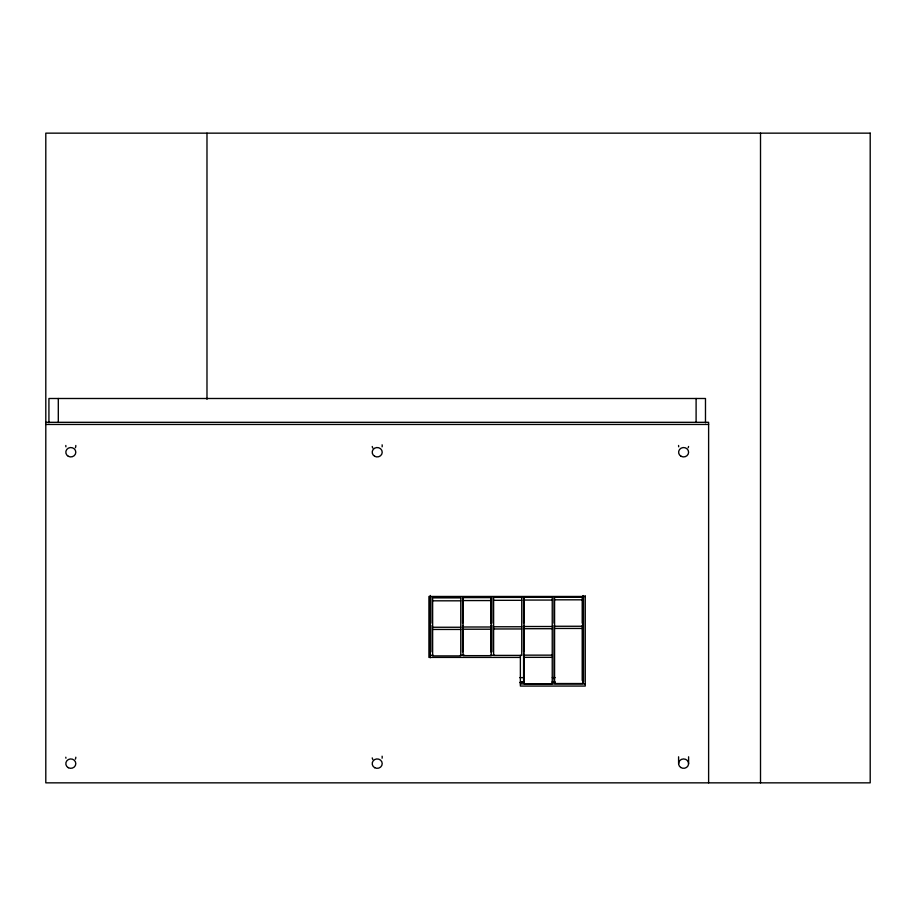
<?xml version="1.0" encoding="UTF-8"?>
<svg xmlns="http://www.w3.org/2000/svg" width="916" height="916" viewBox="0 0 916 916"><rect width="100%" height="100%" fill="white"/><g stroke="black" fill="none" stroke-linecap="round" stroke-linejoin="round"><path stroke-width="1.37" d="M462.569 623.178L462.58 596.74L490.713 596.74L490.713 623.178M490.713 651.826L490.713 625.388M582.21 680.473L582.21 625.388M582.21 623.178L582.21 596.74L554.065 596.74L554.065 623.178M519.67 682.466L523.918 682.431M552.291 682.202L555.13 682.18M45.8 422.31L708.618 422.31L708.618 782.848M45.8 424.452L708.618 424.452M585.255 596.465L428.928 596.465L428.928 657.413L520.38 657.413M460.244 596.74L432.1 596.74L432.1 623.178M521.227 596.74L493.094 596.74L493.094 623.178M551.718 596.74L523.574 596.74L523.574 623.178M554.581 599.82L582.713 599.82M524.101 600.06L552.234 600.06M493.61 600.323L521.754 600.323M463.107 600.564L491.239 600.564M432.638 600.816L460.771 600.816M554.581 626.258L582.713 626.258M524.101 626.51L552.234 626.51M493.61 626.762L521.754 626.762M463.107 627.002L491.239 627.002M432.638 627.254L460.771 627.254M554.581 628.456L582.713 628.456M524.101 628.708L552.234 628.708M493.61 628.96L521.754 628.96M463.107 629.212L491.239 629.212M432.638 629.452L460.771 629.452M524.101 655.146L552.234 655.146M430.348 655.284L433.211 655.284M460.359 655.284L464.652 655.284M490.369 655.284L494.663 655.284M524.101 657.345L552.234 657.345M519.67 677.634L523.918 677.634M552.291 677.634L555.13 677.634M521.227 681.939L524.044 681.939M552.108 681.939L554.913 681.939M520.38 683.92L585.255 683.92M760.509 133.152L760.509 782.848M705.48 422.745L705.48 398.494L48.926 398.494L48.926 422.745M696.103 398.494L696.103 422.436M688.603 756.788L688.603 763.623M678.596 756.788L678.596 763.623M585.255 595.743L585.255 686.061L520.38 686.061L520.38 655.284M583.503 595.56L583.503 681.939M582.988 595.606L582.988 681.939M554.065 625.388L554.065 680.473M523.574 625.388L523.574 651.826M523.574 654.035L523.574 680.473M493.094 625.388L493.094 651.826M462.58 625.388L462.58 651.826M432.1 625.388L432.1 651.826M430.302 595.469L430.302 657.734M206.982 133.152L206.982 399.33M58.303 398.494L58.303 422.436M382.098 756.204A5.004 4.706 0 0 1 382.098 758.208M372.812 759.456A5.004 4.706 0 0 1 372.251 757.875M75.81 757.211A5.004 4.706 0 0 1 75.364 759.158M65.929 758.208A5.004 4.706 0 0 1 65.815 757.211M688.557 446.481A5.004 4.706 0 0 1 688.145 447.764M678.71 446.813A5.004 4.706 0 0 1 678.607 445.474M382.098 444.81A5.004 4.706 0 0 1 382.098 446.813M372.812 448.061A5.004 4.706 0 0 1 372.251 446.481M75.799 445.474A5.004 4.706 0 0 1 75.364 447.764M65.929 446.813A5.004 4.706 0 0 1 65.826 445.474M870.2 133.152L45.8 133.152L45.8 782.848L870.2 782.848L870.2 133.152M582.713 596.877L554.581 596.877L554.581 683.542L582.713 683.542L582.713 596.877M552.234 597.118L524.101 597.118L524.101 683.794L552.234 683.794L552.234 597.118M521.754 597.381L493.61 597.381L493.61 655.398L521.754 655.398L521.754 597.381M491.239 597.621L463.107 597.621L463.107 655.65L491.239 655.65L491.239 597.621M460.771 597.873L432.638 597.873L432.638 655.902L460.771 655.902L460.771 597.873M68.311 456.305A5.004 4.706 0 0 0 75.81 452.229A5.004 4.706 0 0 0 68.311 448.164A5.004 4.706 0 0 0 68.311 456.305M374.701 456.305A5.004 4.706 0 0 0 382.212 452.229A5.004 4.706 0 0 0 374.701 448.164A5.004 4.706 0 0 0 374.701 456.305M680.725 767.471A5.004 4.706 0 0 0 688.58 764.047A5.004 4.706 0 0 0 681.504 759.364A5.004 4.706 0 0 0 680.725 767.471M681.103 456.305A5.004 4.706 0 0 0 688.603 452.229A5.004 4.706 0 0 0 681.103 448.164A5.004 4.706 0 0 0 681.103 456.305M68.311 767.7A5.004 4.706 0 0 0 75.81 763.623A5.004 4.706 0 0 0 68.311 759.559A5.004 4.706 0 0 0 68.311 767.7M374.701 767.7A5.004 4.706 0 0 0 382.212 763.623A5.004 4.706 0 0 0 374.701 759.559A5.004 4.706 0 0 0 374.701 767.7"/></g></svg>
